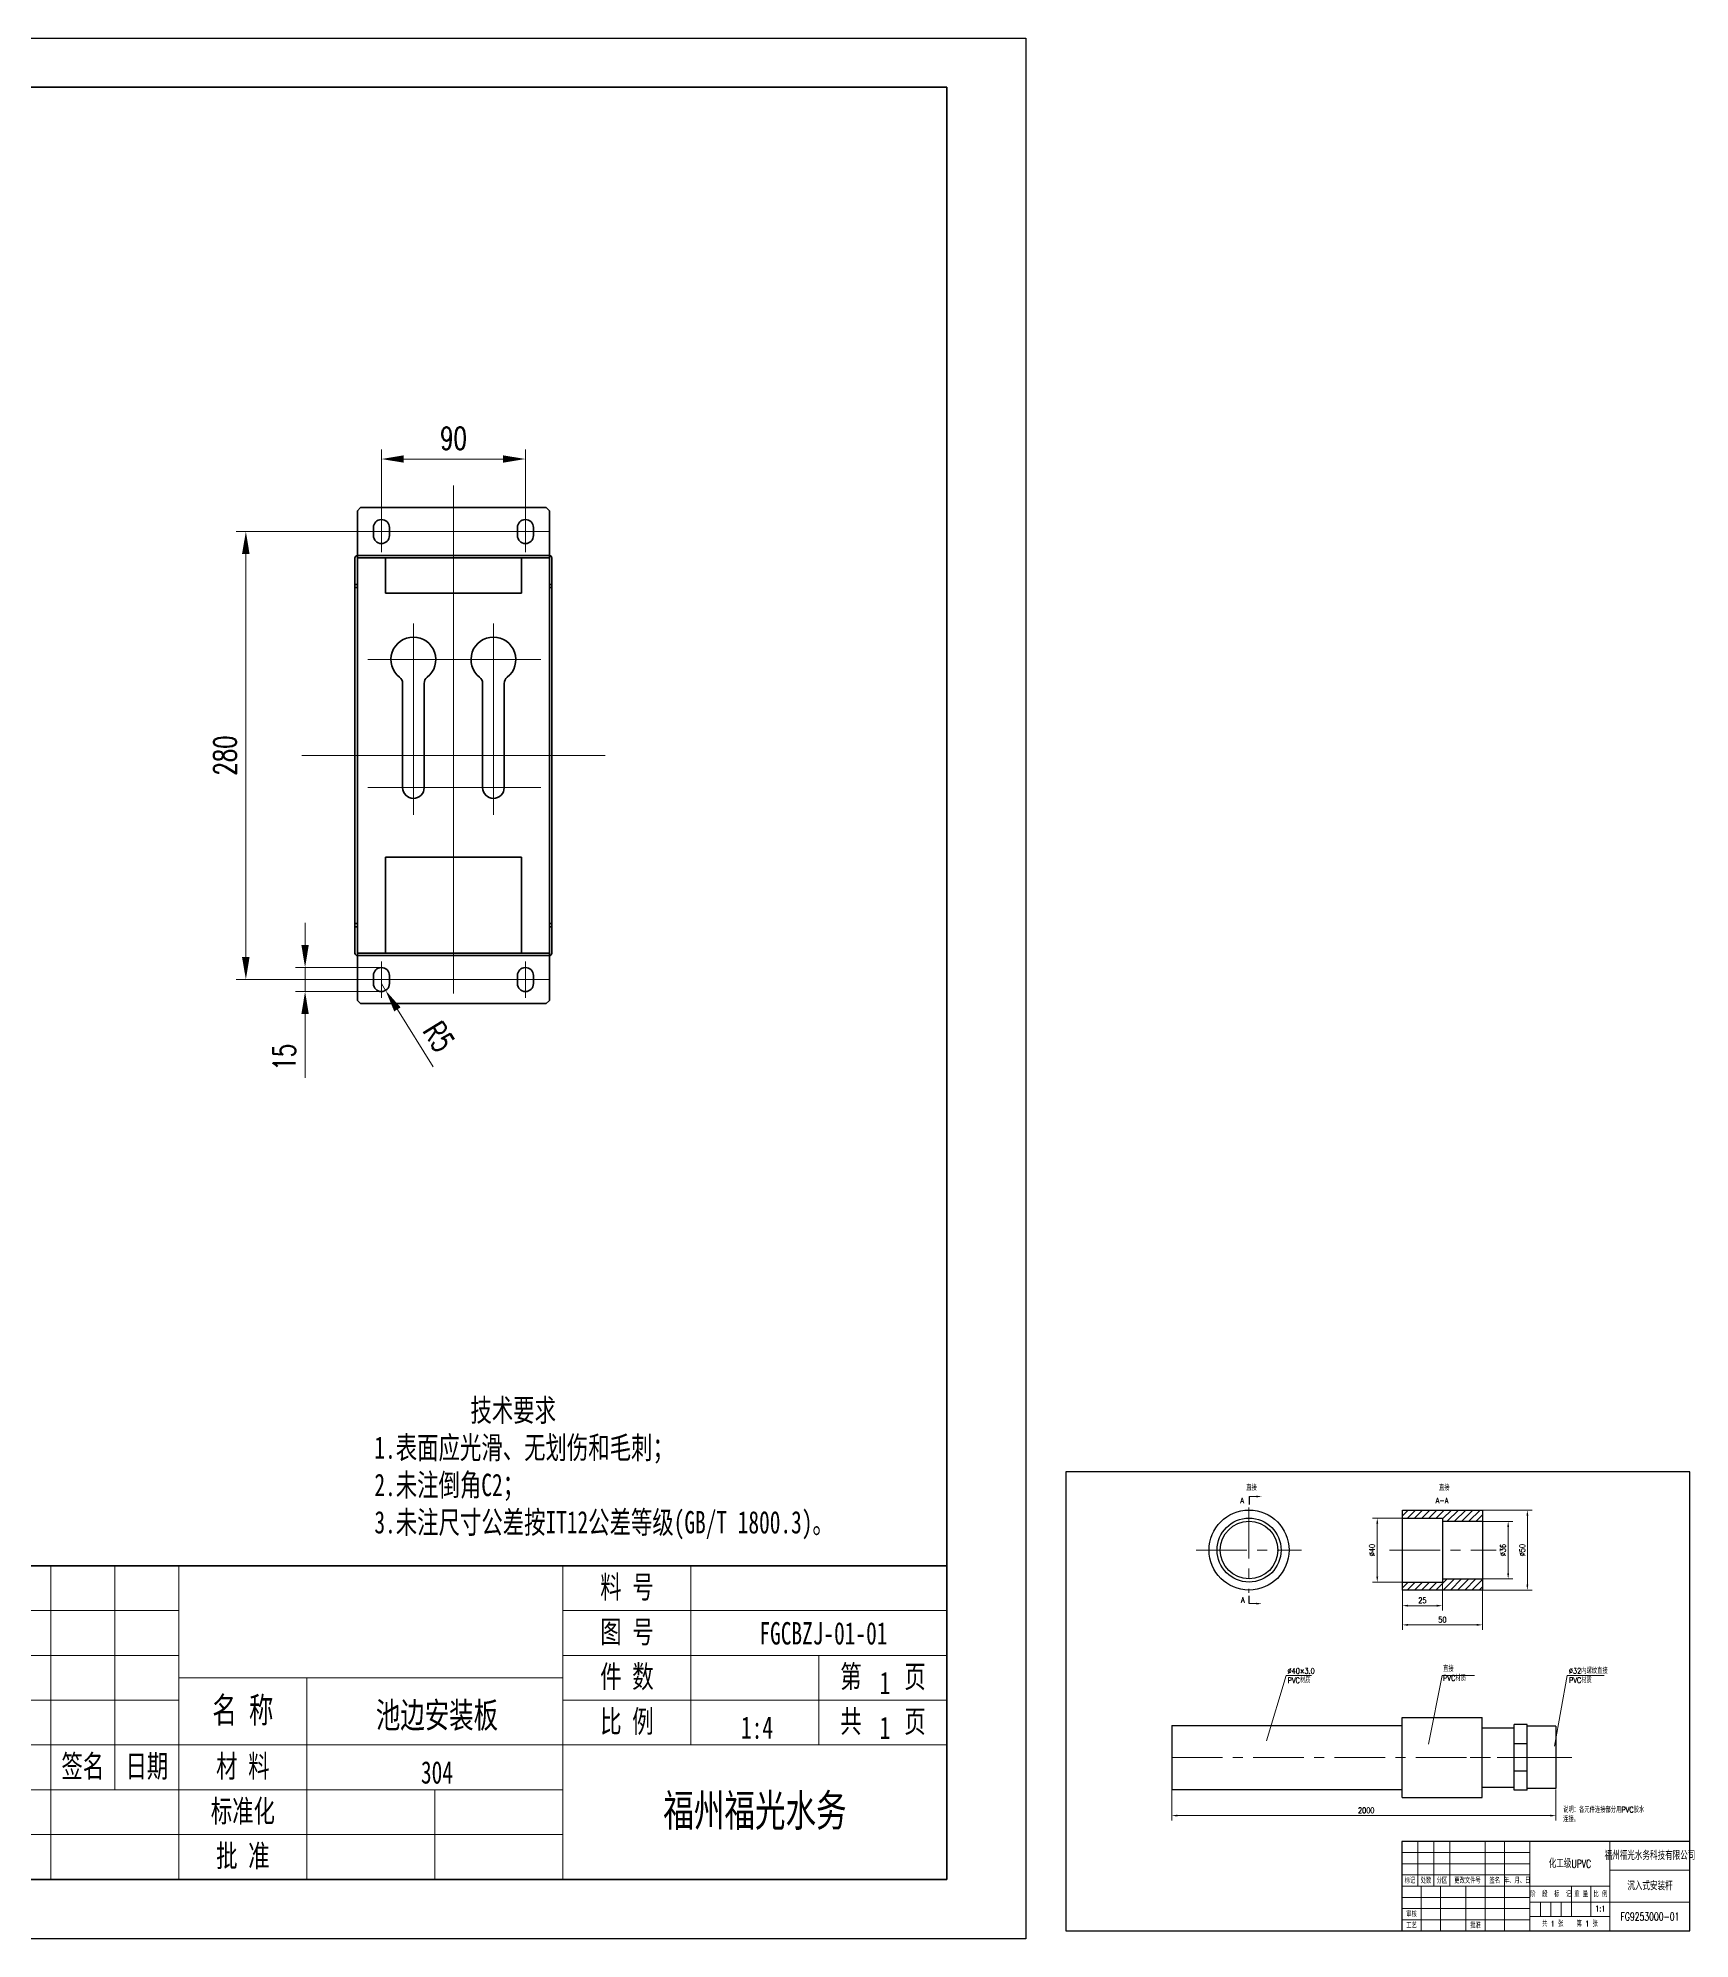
# Model space of a CAD drawing. Header units: millimetres. Extents: x -13151 to -8086, y 0 to 4200.
# Drawn here: x -9118 to -8086, y 0 to 1188 of the extents above; entities that cross this region are included whole.
import ezdxf
from ezdxf.enums import TextEntityAlignment as Align

# ---------------------------------------------------------------- set-up
doc = ezdxf.new("R2010")
doc.units = ezdxf.units.MM
doc.linetypes.add('ACAD_ISO02W100', pattern=[15, 12, -3])
doc.linetypes.add('CENTER', pattern=[50.8, 31.75, -6.35, 6.35, -6.35])
for name, color, linetype, lineweight in [('1轮廓实线层', 7, 'Continuous', 35), ('3中心线层', 1, 'CENTER', 13), ('6文字层', 3, 'Continuous', 13), ('7标注层', 4, 'Continuous', 13), ('中心线', 1, 'CENTER', 15), ('粗实线', 7, 'Continuous', 30), ('细实线', 3, 'Continuous', 15), ('虚线', 2, 'ACAD_ISO02W100', 15)]:
    doc.layers.add(name, color=color, linetype=linetype, lineweight=lineweight)
doc.styles.add('4', font='simplex.shx', dxfattribs={"width": 0.7, "height": 14, "bigfont": 'hztxt.shx'})
doc.styles.add('HZ', font='simsun.ttc', dxfattribs={"width": 0.7})
doc.styles.add('机械工程图样式', font='simplex.shx', dxfattribs={"width": 0.7, "height": 3.5, "bigfont": 'hztxt.shx'})
doc.dimstyles.new('机械工程图-4', dxfattribs={"dimtxt": 3.5, "dimasz": 14, "dimexe": 6, "dimexo": 0, "dimgap": 6, "dimtad": 1, "dimdec": 3, "dimdsep": 46, "dimtxsty": '4', "dimcen": 0, "dimclrd": 256, "dimclre": 256, "dimadec": 0, "dimazin": 2, "dimtfac": 1, "dimtdec": 3, "dimtmove": 0, "dimatfit": 3, "dimfxl": 0, "dimtolj": 1, "dimtzin": 0, "dimlwd": -1, "dimlwe": -1, "dimarcsym": 0})
doc.dimstyles.new('机械工程图-圆', dxfattribs={"dimtxt": 3.5, "dimasz": 3.5, "dimexe": 3, "dimexo": 0, "dimgap": 1.5, "dimtad": 1, "dimdec": 3, "dimdsep": 46, "dimtxsty": '机械工程图样式', "dimcen": 0, "dimclrd": 256, "dimclre": 256, "dimadec": 0, "dimazin": 2, "dimtfac": 1, "dimtdec": 3, "dimtmove": 0, "dimatfit": 0, "dimfxl": 0, "dimtolj": 1, "dimtzin": 0, "dimlwd": -1, "dimlwe": -1, "dimarcsym": 0})

# ---------------------------------------------------------------- blocks, each defined once
blk = doc.blocks.new('标题栏')
at = {"layer": '粗实线'}
blk.add_lwpolyline([(-180, 0), (0, 0), (0, 56), (-180, 56)], close=True, dxfattribs=at)
at = {"layer": '细实线'}
for p, q in [((-100, 49), (-180, 49)), ((-170, 56), (-170, 28)), ((-160, 56), (-160, 28)), ((-150, 56), (-150, 28)), ((-128, 56), (-128, 0)), ((-116, 56), (-116, 0)), ((-100, 56), (-100, 0)), ((-50, 56), (-50, 0)), ((-100, 42), (-180, 42)), ((0, 38), (-50, 38)), ((-100, 35), (-180, 35)), ((-50, 28), (-180, 28)), ((-168, 28), (-168, 0)), ((-156, 28), (-156, 0)), ((-140, 28), (-140, 0)), ((-74, 28), (-74, 9)), ((-62, 28), (-62, 9)), ((-100, 21), (-180, 21)), ((-100, 14), (-180, 14)), ((0, 18), (-100, 18)), ((-93.5, 18), (-93.5, 9)), ((-87, 18), (-87, 9)), ((-80.5, 18), (-80.5, 9)), ((-100, 7), (-180, 7)), ((-100, 9), (-50, 9))]:
    blk.add_line(p, q, dxfattribs=at)
at = {"layer": '细实线', "style": '机械工程图样式', "width": 0.7}
for s, p in [('标记', (-175, 31.5)), ('处数', (-165, 31.5)), ('分区', (-155, 31.5)), ('更改文件号', (-139, 31.5)), ('签名', (-122, 31.5)), ('年、月、日', (-108, 31.5)), ('阶  段  标  记', (-87, 23)), ('重 量', (-68, 23)), ('比 例', (-56, 23)), ('审核', (-174, 10.5)), ('工艺', (-174, 3.5)), ('批准', (-134, 3.5))]:
    blk.add_text(s, height=3.5, dxfattribs=at).set_placement(p, align=Align.MIDDLE_CENTER)
for tag, height, p in [('单位名称', 5, (-25, 47)), ('材料标记', 5, (-75, 42)), ('图样名称', 5, (-25, 28)), ('重量', 3.5, (-68, 14)), ('比例', 3.5, (-56, 14)), ('图样代号', 5, (-25, 9)), ('共张第张', 3.5, (-75, 4.5))]:
    blk.add_attdef(tag, text='', height=height, dxfattribs=at).set_placement(p, align=Align.MIDDLE_CENTER)
blk = doc.blocks.new('*D463')
at = {"layer": 'Defpoints', "color": 0}
for p in [(-8265.5, 263), (-8281.2, 223), (-8265.5, 223)]:
    blk.add_point(p, dxfattribs=at)
at = {"layer": '细实线'}
for p, q in [((-8265.5, 263), (-8284.2, 263)), ((-8281.2, 259.5), (-8281.2, 226.5)), ((-8265.5, 223), (-8284.2, 223))]:
    blk.add_line(p, q, dxfattribs=at)
for points in [[(-8280.6, 259.5), (-8281.8, 259.5), (-8281.2, 263)], [(-8281.8, 226.5), (-8280.6, 226.5), (-8281.2, 223)]]:
    blk.add_solid(points, dxfattribs=at)
at = {"layer": '细实线', "color": 0, "insert": (-8284.5, 243), "char_height": 3.5, "attachment_point": 5, "rotation": 90, "style": '机械工程图样式'}
blk.add_mtext('\\A1;\\A1;%%C40', dxfattribs=at)
blk = doc.blocks.new('*D464')
at = {"layer": 'Defpoints', "color": 0}
for p in [(-8215.5, 261), (-8215.5, 225), (-8199.4, 225)]:
    blk.add_point(p, dxfattribs=at)
at = {"layer": '细实线'}
for p, q in [((-8215.5, 261), (-8196.4, 261)), ((-8199.4, 257.5), (-8199.4, 228.5)), ((-8215.5, 225), (-8196.4, 225))]:
    blk.add_line(p, q, dxfattribs=at)
for points in [[(-8198.8, 257.5), (-8200, 257.5), (-8199.4, 261)], [(-8200, 228.5), (-8198.8, 228.5), (-8199.4, 225)]]:
    blk.add_solid(points, dxfattribs=at)
at = {"layer": '细实线', "color": 0, "insert": (-8202.7, 243), "char_height": 3.5, "attachment_point": 5, "rotation": 90, "style": '机械工程图样式'}
blk.add_mtext('\\A1;\\A1;%%C36', dxfattribs=at)
blk = doc.blocks.new('*D465')
at = {"layer": 'Defpoints', "color": 0}
for p in [(-8215.5, 268), (-8215.5, 218), (-8187.4, 218)]:
    blk.add_point(p, dxfattribs=at)
at = {"layer": '细实线'}
for p, q in [((-8215.5, 268), (-8184.4, 268)), ((-8187.4, 264.5), (-8187.4, 221.5)), ((-8215.5, 218), (-8184.4, 218))]:
    blk.add_line(p, q, dxfattribs=at)
for points in [[(-8186.8, 264.5), (-8188, 264.5), (-8187.4, 268)], [(-8188, 221.5), (-8186.8, 221.5), (-8187.4, 218)]]:
    blk.add_solid(points, dxfattribs=at)
at = {"layer": '细实线', "color": 0, "insert": (-8190.6, 243), "char_height": 3.5, "attachment_point": 5, "rotation": 90, "style": '机械工程图样式'}
blk.add_mtext('\\A1;\\A1;%%C50', dxfattribs=at)
blk = doc.blocks.new('*D466')
at = {"layer": 'Defpoints', "color": 0}
for p in [(-8265.5, 218), (-8215.5, 218), (-8215.5, 196.3)]:
    blk.add_point(p, dxfattribs=at)
at = {"layer": '细实线'}
for p, q in [((-8265.5, 218), (-8265.5, 193.3)), ((-8215.5, 218), (-8215.5, 193.3)), ((-8262, 196.3), (-8219, 196.3))]:
    blk.add_line(p, q, dxfattribs=at)
for points in [[(-8262, 196.9), (-8262, 195.7), (-8265.5, 196.3)], [(-8219, 195.7), (-8219, 196.9), (-8215.5, 196.3)]]:
    blk.add_solid(points, dxfattribs=at)
at = {"layer": '细实线', "color": 0, "insert": (-8240.5, 199.5), "char_height": 3.5, "attachment_point": 5, "style": '机械工程图样式'}
blk.add_mtext('\\A1;50', dxfattribs=at)
blk = doc.blocks.new('*D467')
at = {"layer": 'Defpoints', "color": 0}
for p in [(-8265.5, 223), (-8240.5, 223), (-8265.5, 208.3)]:
    blk.add_point(p, dxfattribs=at)
at = {"layer": '细实线'}
for p, q in [((-8265.5, 223), (-8265.5, 205.3)), ((-8240.5, 223), (-8240.5, 205.3)), ((-8244, 208.3), (-8262, 208.3))]:
    blk.add_line(p, q, dxfattribs=at)
for points in [[(-8262, 208.9), (-8262, 207.7), (-8265.5, 208.3)], [(-8244, 207.7), (-8244, 208.9), (-8240.5, 208.3)]]:
    blk.add_solid(points, dxfattribs=at)
at = {"layer": '细实线', "color": 0, "insert": (-8253, 211.6), "char_height": 3.5, "attachment_point": 5, "style": '机械工程图样式'}
blk.add_mtext('\\A1;25', dxfattribs=at)
blk = doc.blocks.new('A3')
for p, q in [((16, 280), (16, 0)), ((396, 280), (16, 280)), ((396, 0), (396, 280)), ((16, 56), (0, 56)), ((216, 49), (216, 0)), ((216, 49), (396, 49)), ((0, 0), (396, 0))]:
    blk.add_line(p, q)
at = {"layer": '7标注层'}
for p, q in [((16, 51), (0, 51)), ((226, 49), (226, 14)), ((236, 49), (236, 0)), ((256, 49), (256, 0)), ((266, 49), (266, 14)), ((276, 49), (276, 0)), ((336, 49), (336, 0)), ((356, 49), (356, 21)), ((16, 42), (0, 42)), ((276, 42), (216, 42)), ((396, 42), (336, 42)), ((16, 37), (0, 37)), ((276, 35), (216, 35)), ((396, 35), (336, 35)), ((376, 35), (376, 21)), ((336, 31.5), (276, 31.5)), ((296, 31.5), (296, 0)), ((16, 28), (0, 28)), ((276, 28), (216, 28)), ((396, 28), (336, 28)), ((16, 23), (0, 23)), ((396, 21), (216, 21)), ((16, 14), (0, 14)), ((336, 14), (216, 14)), ((316, 14), (316, 0)), ((16, 9), (0, 9)), ((336, 7), (216, 7))]:
    blk.add_line(p, q, dxfattribs=at)
at = {"layer": '6文字层', "attachment_point": 5, "style": 'HZ'}
for s, insert, char_height, width in [('软盘号', (8, 53.5), 2.5, 16), ('料 号', (346, 45.5), 3.5, 20), ('档案号', (8, 39.5), 2.5, 16), ('图 号', (346, 38.5), 3.5, 20), ('件 数', (346, 31.5), 3.5, 20), ('第    页', (386, 31.5), 3.5, 20), ('签字', (8, 25.5), 2.5, 16), ('名 称', (286, 26.25), 4, 20), ('比 例', (346, 24.5), 3.5, 20), ('共    页', (386, 24.5), 3.5, 20), ('标记', (221, 17.5), 3.5, 10), ('处数', (231, 17.5), 3.5, 10), ('更改单号', (246, 17.5), 3.5, 20), ('签名', (261, 17.5), 3.5, 10), ('日期', (271, 17.5), 3.5, 10), ('材 料', (286, 17.5), 3.5, 20), ('日期', (8, 11.5), 2.5, 16), ('设 计', (226, 10.5), 3.5, 20), ('标准化', (286, 10.5), 3.5, 20), ('福州福光水务', (366, 10.5), 5, 60), ('审 核', (226, 3.5), 3.5, 20), ('批 准', (286, 3.5), 3.5, 20)]:
    blk.add_mtext(s, dxfattribs=dict(at, insert=insert, char_height=char_height, width=width))
blk = doc.blocks.new('*D482')
at = {"layer": '7标注层'}
for p, q in [((-8918.5, 879.6), (-8994.2, 879.6)), ((-8988.2, 865.6), (-8988.2, 613.6)), ((-8918.5, 599.6), (-8994.2, 599.6))]:
    blk.add_line(p, q, dxfattribs=at)
for points in [[(-8985.9, 865.6), (-8990.6, 865.6), (-8988.2, 879.6)], [(-8990.6, 613.6), (-8985.9, 613.6), (-8988.2, 599.6)]]:
    blk.add_solid(points, dxfattribs=at)
at = {"layer": 'Defpoints', "color": 0}
for p in [(-8918.5, 879.6), (-8988.2, 599.6), (-8918.5, 599.6)]:
    blk.add_point(p, dxfattribs=at)
at = {"layer": '7标注层', "color": 0, "insert": (-9001.2, 739.6), "char_height": 14, "attachment_point": 5, "rotation": 90, "style": '4'}
blk.add_mtext('\\A1;280', dxfattribs=at)
blk = doc.blocks.new('*D483')
at = {"layer": '7标注层'}
for p, q in [((-8903.5, 892.4), (-8903.5, 930.9)), ((-8813.5, 892.4), (-8813.5, 930.9)), ((-8889.5, 924.9), (-8827.5, 924.9))]:
    blk.add_line(p, q, dxfattribs=at)
for points in [[(-8889.5, 927.2), (-8889.5, 922.6), (-8903.5, 924.9)], [(-8827.5, 922.6), (-8827.5, 927.2), (-8813.5, 924.9)]]:
    blk.add_solid(points, dxfattribs=at)
at = {"layer": 'Defpoints', "color": 0}
for p in [(-8813.5, 924.9), (-8903.5, 892.4), (-8813.5, 892.4)]:
    blk.add_point(p, dxfattribs=at)
at = {"layer": '7标注层', "color": 0, "insert": (-8858.5, 937.9), "char_height": 14, "attachment_point": 5, "style": '4'}
blk.add_mtext('\\A1;90', dxfattribs=at)
blk = doc.blocks.new('*D484')
at = {"layer": '7标注层'}
for p, q in [((-8951.2, 621.1), (-8951.2, 635.1)), ((-8903.5, 607.1), (-8957.2, 607.1)), ((-8951.2, 607.1), (-8951.2, 592.1)), ((-8903.5, 592.1), (-8957.2, 592.1)), ((-8951.2, 578.1), (-8951.2, 538.1))]:
    blk.add_line(p, q, dxfattribs=at)
for points in [[(-8953.5, 621.1), (-8948.9, 621.1), (-8951.2, 607.1)], [(-8948.9, 578.1), (-8953.5, 578.1), (-8951.2, 592.1)]]:
    blk.add_solid(points, dxfattribs=at)
at = {"layer": 'Defpoints', "color": 0}
for p in [(-8903.5, 607.1), (-8951.2, 592.1), (-8903.5, 592.1)]:
    blk.add_point(p, dxfattribs=at)
at = {"layer": '7标注层', "color": 0, "insert": (-8964.2, 551.1), "char_height": 14, "attachment_point": 5, "rotation": 90, "style": '4'}
blk.add_mtext('\\A1;15', dxfattribs=at)
blk = doc.blocks.new('*D496')
at = {"layer": '7标注层'}
for p, q in [((-8903.5, 597.1), (-8900.9, 592.8)), ((-8871.2, 545), (-8893.5, 580.9))]:
    blk.add_line(p, q, dxfattribs=at)
blk.add_solid([(-8891.5, 582.2), (-8895.5, 579.7), (-8900.9, 592.8)], dxfattribs=at)
at = {"layer": 'Defpoints', "color": 0}
for p in [(-8903.5, 597.1), (-8900.9, 592.8)]:
    blk.add_point(p, dxfattribs=at)
at = {"layer": '7标注层', "color": 0, "insert": (-8867.6, 563.9), "char_height": 14, "attachment_point": 5, "rotation": 301.8353, "style": '4'}
blk.add_mtext('\\A1;R5', dxfattribs=at)
blk = doc.blocks.new('*D497')
at = {"layer": 'Defpoints', "color": 0}
for p in [(-8409.6, 93.4), (-8169.6, 93.4), (-8169.6, 77.1)]:
    blk.add_point(p, dxfattribs=at)
at = {"layer": '细实线'}
for p, q in [((-8409.6, 93.4), (-8409.6, 74.1)), ((-8169.6, 93.4), (-8169.6, 74.1)), ((-8406.1, 77.1), (-8173.1, 77.1))]:
    blk.add_line(p, q, dxfattribs=at)
for points in [[(-8406.1, 77.7), (-8406.1, 76.5), (-8409.6, 77.1)], [(-8173.1, 76.5), (-8173.1, 77.7), (-8169.6, 77.1)]]:
    blk.add_solid(points, dxfattribs=at)
at = {"layer": '细实线', "color": 0, "insert": (-8288.1, 80.4), "char_height": 3.5, "attachment_point": 5, "style": '机械工程图样式'}
blk.add_mtext('\\A1;\\A1;2000', dxfattribs=at)

msp = doc.modelspace()

# ---------------------------------------------------------------- hatches: boundary and pattern name
at = {"layer": '细实线'}
h = msp.add_hatch(dxfattribs=at)
h.set_pattern_fill('ANSI31', color=256)
h.set_pattern_definition([(45, (-11442.41, -7.402), (-2.245064, 2.245064), [])])
h.paths.add_polyline_path([(-8215.456, 268.0465), (-8265.456, 268.0465), (-8265.456, 263.0465), (-8240.204, 263.0465), (-8240.204, 261.0465), (-8215.456, 261.0465)])
h.paths.add_polyline_path([(-8240.204, 225.0465), (-8240.204, 223.0465), (-8265.456, 223.0465), (-8265.456, 218.0465), (-8215.456, 218.0465), (-8215.456, 225.0465)])

# ---------------------------------------------------------------- linework, layer by layer
at = {"layer": '1轮廓实线层', "color": 7, "linetype": 'Continuous'}
for p, q in [((-8916.5202, 894.5774), (-8918.5202, 892.5774)), ((-8918.5202, 586.5774), (-8918.5202, 892.5774)), ((-8800.5202, 894.5774), (-8916.5202, 894.5774)), ((-8798.5202, 892.5774), (-8800.5202, 894.5774)), ((-8798.5202, 586.5774), (-8798.5202, 892.5774)), ((-8908.5202, 882.0774), (-8908.5202, 877.0774)), ((-8898.5202, 877.0774), (-8898.5202, 882.0774)), ((-8818.5202, 882.0774), (-8818.5202, 877.0774)), ((-8808.5202, 877.0774), (-8808.5202, 882.0774)), ((-8920.0202, 616.0774), (-8920.0202, 863.0774)), ((-8918.5202, 864.5774), (-8798.5202, 864.5774)), ((-8918.5202, 863.0774), (-8798.5202, 863.0774)), ((-8901.0202, 863.0774), (-8901.0202, 841.0774)), ((-8816.0202, 863.0774), (-8816.0202, 841.0774)), ((-8797.0202, 616.0774), (-8797.0202, 863.0774)), ((-8918.5202, 846.5774), (-8920.0202, 846.5774)), ((-8918.5202, 844.5774), (-8920.0202, 844.5774)), ((-8797.0202, 846.5774), (-8798.5202, 846.5774)), ((-8797.0202, 844.5774), (-8798.5202, 844.5774)), ((-8816.0202, 841.0774), (-8901.0202, 841.0774)), ((-8890.2702, 719.5774), (-8890.2702, 784.6464)), ((-8876.7702, 784.6464), (-8876.7702, 719.5774)), ((-8840.2702, 719.5774), (-8840.2702, 784.6464)), ((-8826.7702, 784.6464), (-8826.7702, 719.5774)), ((-8901.0202, 676.0774), (-8816.0202, 676.0774)), ((-8901.0202, 616.0774), (-8901.0202, 676.0774)), ((-8816.0202, 616.0774), (-8816.0202, 676.0774)), ((-8920.0202, 634.5774), (-8918.5202, 634.5774)), ((-8920.0202, 632.5774), (-8918.5202, 632.5774)), ((-8798.5202, 634.5774), (-8797.0202, 634.5774)), ((-8798.5202, 632.5774), (-8797.0202, 632.5774)), ((-8798.5202, 616.0774), (-8918.5202, 616.0774)), ((-8798.5202, 614.5774), (-8918.5202, 614.5774)), ((-8908.5202, 597.0774), (-8908.5202, 602.0774)), ((-8898.5202, 602.0774), (-8898.5202, 597.0774)), ((-8818.5202, 597.0774), (-8818.5202, 602.0774)), ((-8808.5202, 602.0774), (-8808.5202, 597.0774)), ((-8918.5202, 586.5774), (-8916.5202, 584.5774)), ((-8916.5202, 584.5774), (-8800.5202, 584.5774)), ((-8800.5202, 584.5774), (-8798.5202, 586.5774))]:
    msp.add_line(p, q, dxfattribs=at)
for centre, radius, start, end in [((-8903.5202, 882.0774), 5, 0, 180), ((-8813.5202, 882.0774), 5, 0, 180), ((-8903.5202, 877.0774), 5, 180, 0), ((-8813.5202, 877.0774), 5, 180, 0), ((-8918.5202, 863.0774), 1.5, 90, 180), ((-8798.5202, 863.0774), 1.5, 0, 90), ((-8883.5202, 799.5774), 14, 308.2009228, 231.7990772), ((-8833.5202, 799.5774), 14, 308.2009228, 231.7990772), ((-8895.2702, 784.6464), 5, 0, 51.7990772), ((-8871.7702, 784.6464), 5, 128.2009228, 180), ((-8845.2702, 784.6464), 5, 0, 51.7990772), ((-8821.7702, 784.6464), 5, 128.2009228, 180), ((-8883.5202, 719.5774), 6.75, 180, 0), ((-8833.5202, 719.5774), 6.75, 180, 0), ((-8918.5202, 616.0774), 1.5, 180, 270), ((-8903.5202, 602.0774), 5, 0, 180), ((-8813.5202, 602.0774), 5, 0, 180), ((-8798.5202, 616.0774), 1.5, 270, 0), ((-8903.5202, 597.0774), 5, 180, 0), ((-8813.5202, 597.0774), 5, 180, 0)]:
    msp.add_arc(centre, radius, start, end, dxfattribs=at)
at = {"layer": '3中心线层', "ltscale": 10}
for p, q in [((-8858.5202, 908.2734), (-8858.5202, 553.274)), ((-8883.5202, 822.1756), (-8883.5202, 702.4753)), ((-8833.5202, 822.1756), (-8833.5202, 702.4753)), ((-8911.9051, 799.5774), (-8803.8376, 799.5774)), ((-8953.274, 739.5774), (-8763.7664, 739.5774)), ((-8911.9051, 719.5774), (-8803.8376, 719.5774))]:
    msp.add_line(p, q, dxfattribs=at)
at = {"layer": '3中心线层', "ltscale": 20}
for p, q in [((-8903.5202, 892.4056), (-8903.5202, 866.7493)), ((-8813.5202, 892.4056), (-8813.5202, 866.7493)), ((-8918.6544, 879.5774), (-8798.386, 879.5774)), ((-8903.5202, 588.2108), (-8903.5202, 610.9441)), ((-8813.5202, 588.2108), (-8813.5202, 610.9441)), ((-8918.6544, 599.5774), (-8798.386, 599.5774))]:
    msp.add_line(p, q, dxfattribs=at)
at = {"layer": '3中心线层'}
for p, q in [((-8361.4858, 269.6217), (-8361.4858, 216.3423)), ((-8394.4484, 243.0465), (-8328.5233, 243.0465)), ((-8273.5521, 243.0465), (-8206.8559, 243.0465))]:
    msp.add_line(p, q, dxfattribs=at)
at = {"layer": 'Defpoints'}
msp.add_lwpolyline([(-10180.7847, 1188), (-8500.7847, 1188), (-8500.7847, 0), (-10180.7847, 0)], close=True, dxfattribs=at)
at = {"layer": '中心线'}
for p, q in [((-8409.5641, 113.4407), (-8159.5641, 113.4407)), ((-8159.5641, 113.4407), (-8223.0577, 113.4407))]:
    msp.add_line(p, q, dxfattribs=at)
at = {"layer": '粗实线'}
for p, q in [((-8361.3155, 276.5181), (-8361.3155, 271.576)), ((-8265.456, 243.0465), (-8265.456, 268.0465)), ((-8265.456, 268.0465), (-8215.456, 268.0465)), ((-8265.456, 263.0465), (-8240.456, 263.0465)), ((-8240.456, 263.0465), (-8240.456, 223.0465)), ((-8215.456, 268.0465), (-8215.456, 243.0465)), ((-8240.456, 261.0465), (-8215.456, 261.0465)), ((-8265.456, 218.0465), (-8265.456, 243.0465)), ((-8215.456, 243.0465), (-8215.456, 218.0465)), ((-8361.3155, 209.5748), (-8361.3155, 214.5169)), ((-8265.456, 223.0465), (-8240.456, 223.0465)), ((-8215.456, 218.0465), (-8265.456, 218.0465)), ((-8240.456, 225.0465), (-8215.456, 225.0465)), ((-8409.5641, 133.4407), (-8265.5641, 133.4407)), ((-8409.5641, 133.4407), (-8409.5641, 93.4407)), ((-8265.5641, 88.4407), (-8265.5641, 138.4407)), ((-8265.5641, 138.4407), (-8215.5641, 138.4407)), ((-8215.5641, 88.4407), (-8215.5641, 138.4407)), ((-8215.5641, 131.9407), (-8195.5641, 131.9407)), ((-8187.5641, 133.9407), (-8195.5641, 133.9407)), ((-8195.5641, 92.9407), (-8195.5641, 133.9407)), ((-8187.5641, 92.9407), (-8187.5641, 133.9407)), ((-8169.5641, 132.9407), (-8187.5641, 132.9407)), ((-8169.5641, 132.9407), (-8169.5641, 93.9407)), ((-8187.5641, 121.932), (-8195.5641, 121.932)), ((-8215.5641, 94.9407), (-8215.5641, 97.4407)), ((-8187.5641, 104.9493), (-8195.5641, 104.9493)), ((-8409.5641, 93.4407), (-8265.5641, 93.4407)), ((-8265.5641, 88.4407), (-8215.5641, 88.4407)), ((-8215.5641, 94.9407), (-8195.5641, 94.9407)), ((-8187.5641, 92.9407), (-8195.5641, 92.9407)), ((-8169.5641, 93.9407), (-8187.5641, 93.9407))]:
    msp.add_line(p, q, dxfattribs=at)
msp.add_lwpolyline([(-8475.7847, 5), (-8085.7847, 5), (-8085.7847, 292), (-8475.7847, 292)], close=True, dxfattribs=at)
for radius in [25, 20, 18]:
    msp.add_circle((-8361.3155, 243.0465), radius, dxfattribs=at)
at = {"layer": '细实线'}
for p, q in [((-8356.8472, 276.5181), (-8361.3155, 276.5181)), ((-8356.8472, 209.5748), (-8361.3155, 209.5748)), ((-8350.4809, 123.882), (-8338.0438, 164.7497)), ((-8338.0438, 164.7497), (-8322.3729, 164.7497)), ((-8249.0874, 121.8071), (-8240.5536, 164.7497)), ((-8240.5536, 164.7497), (-8220.4415, 164.7497)), ((-8170.3783, 120.5643), (-8162.5539, 164.7497)), ((-8162.5539, 164.7497), (-8139.4127, 164.7497))]:
    msp.add_line(p, q, dxfattribs=at)
for points in [[(-8356.8472, 275.9348), (-8356.8472, 277.1015), (-8353.3472, 276.5181)], [(-8356.8472, 210.1582), (-8356.8472, 208.9915), (-8353.3472, 209.5748)]]:
    msp.add_solid(points, dxfattribs=at)

# ---------------------------------------------------------------- block references
at = {"layer": '1轮廓实线层', "xscale": 4, "yscale": 4, "zscale": 4}
msp.add_blockref('A3', (-10134.0793, 37.2365), dxfattribs=at)
at = {"layer": '虚线'}
msp.add_blockref('标题栏', (-8085.7847, 5), dxfattribs=at).add_auto_attribs({'材料标记': '化工级UPVC', '单位名称': '福州福光水务科技有限公司', '图样名称': '沉入式安装杆', '图样代号': 'FG9253000-01', '比例': '1:1', '共张第张': '共 1 张    第 1 张'})

# ---------------------------------------------------------------- texts
at = {"layer": '6文字层', "style": 'HZ'}
for s, insert, char_height, width, attachment_point in [('         技术要求\\P1.表面应光滑、无划伤和毛刺；\\P2.未注倒角C2；\\P3.未注尺寸公差按IT12公差等级(GB/T 1800.3)。', (-8907.8652, 337.4541), 14, 359.080496, 1), ('FGCBZJ-01-01', (-8627.2807, 190.9219), 14, 160, 5), ('1', (-8588.7847, 160), 14, 80, 5), ('池边安装板', (-8868.7847, 139), 16, 160, 5), ('1:4', (-8668.7847, 132), 14, 80, 5), ('1', (-8588.7847, 132), 14, 80, 5), ('304', (-8868.7847, 104), 14, 160, 5)]:
    msp.add_mtext(s, dxfattribs=dict(at, insert=insert, char_height=char_height, width=width, attachment_point=attachment_point))
at = {"layer": '细实线', "char_height": 3.5, "attachment_point": 1, "style": '机械工程图样式'}
for s, insert, width in [('A', (-8366.7845, 275.78), 30.630444), ('直接', (-8363.0894, 283.7893), 30.630444), ('A-A', (-8244.6319, 275.78), 30.630444), ('直接', (-8242.6781, 283.7893), 30.630444), ('A', (-8366.408, 213.5836), 30.630444), ('%%c40×3.0\\PPVC材质', (-8337.2647, 169.2657), 20.25908), ('直接\\PPVC材质', (-8240.0811, 170.6049), 30.630444), ('%%c32内螺纹直接\\PPVC材质', (-8161.4578, 169.3336), 25.008058), ('说明：各元件连接部分用PVC胶水连接。', (-8165.0382, 82.5113), 53.035398)]:
    msp.add_mtext(s, dxfattribs=dict(at, insert=insert, width=width))

# ---------------------------------------------------------------- dimensions: what is measured, and where the dimension line sits
at = {"layer": '7标注层'}
dim = msp.add_linear_dim(base=(-8813.5202, 924.9031), p1=(-8903.5202, 892.4056), p2=(-8813.5202, 892.4056), dimstyle='机械工程图-4', override={"dimtxsty": '4'}, dxfattribs=at)
dim.commit()
dim.dimension.update_dxf_attribs({"geometry": '*D483', "text_midpoint": (-8858.5202, 937.9031)})
for base, p1, p2, picture, middle in [((-8988.2491, 599.5774), (-8918.5202, 879.5774), (-8918.5202, 599.5774), '*D482', (-9001.2491, 739.5774)), ((-8951.1945, 592.0774), (-8903.5202, 607.0774), (-8903.5202, 592.0774), '*D484', (-8964.1945, 551.0774))]:
    dim = msp.add_linear_dim(base=base, p1=p1, p2=p2, angle=90, dimstyle='机械工程图-4', override={"dimtxsty": '4'}, dxfattribs=at)
    dim.commit()
    dim.dimension.update_dxf_attribs({"geometry": picture, "text_midpoint": middle})
dim = msp.add_radius_dim(center=(-8903.5202, 597.0774), mpoint=(-8900.8828, 592.8296), dimstyle='机械工程图-4', override={"dimtxsty": '4'}, dxfattribs=at)
dim.commit()
dim.dimension.update_dxf_attribs({"geometry": '*D496', "text_midpoint": (-8867.5964, 563.8634)})
at = {"layer": '细实线'}
dim = msp.add_linear_dim(base=(-8281.2116, 223.0465), p1=(-8265.456, 263.0465), p2=(-8265.456, 223.0465), angle=90, text='\\A1;%%C<>', dimstyle='机械工程图-圆', override={"dimtxsty": '机械工程图样式'}, dxfattribs=at)
dim.commit()
dim.dimension.update_dxf_attribs({"geometry": '*D463', "text_midpoint": (-8284.4616, 243.0465)})
for base, p1, p2, picture, middle in [((-8187.3806, 218.0465), (-8215.456, 268.0465), (-8215.456, 218.0465), '*D465', (-8187.3806, 243.0465)), ((-8199.4283, 225.0465), (-8215.456, 261.0465), (-8215.456, 225.0465), '*D464', (-8199.4283, 243.0465))]:
    dim = msp.add_linear_dim(base=base, p1=p1, p2=p2, angle=90, text='\\A1;%%C<>', dimstyle='机械工程图-圆', override={"dimtxsty": '机械工程图样式'}, dxfattribs=at)
    dim.commit()
    dim.dimension.update_dxf_attribs({"geometry": picture, "text_midpoint": middle, "dimtype": 160})
dim = msp.add_linear_dim(base=(-8265.456, 208.3214), p1=(-8240.456, 223.0465), p2=(-8265.456, 223.0465), dimstyle='机械工程图-圆', override={"dimtxsty": '机械工程图样式'}, dxfattribs=at)
dim.commit()
dim.dimension.update_dxf_attribs({"geometry": '*D467', "text_midpoint": (-8252.956, 211.5714)})
dim = msp.add_linear_dim(base=(-8215.456, 196.2922), p1=(-8265.456, 218.0465), p2=(-8215.456, 218.0465), dimstyle='机械工程图-圆', override={"dimtxsty": '机械工程图样式'}, dxfattribs=at)
dim.commit()
dim.dimension.update_dxf_attribs({"geometry": '*D466', "text_midpoint": (-8240.456, 196.2922), "dimtype": 160})
dim = msp.add_linear_dim(base=(-8169.5641, 77.1181), p1=(-8409.5641, 93.4407), p2=(-8169.5641, 93.4407), text='\\A1;2000', dimstyle='机械工程图-圆', override={"dimtxsty": '机械工程图样式'}, dxfattribs=at)
dim.commit()
dim.dimension.update_dxf_attribs({"geometry": '*D497', "text_midpoint": (-8288.0793, 77.1181), "dimtype": 160})

doc.saveas('drawing.dxf')
